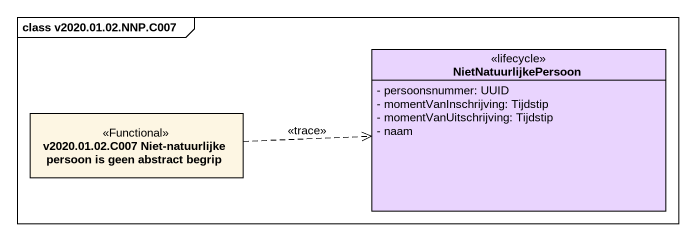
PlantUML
@startuml
mainframe class v2020.01.02.NNP.C007
hide circle
hide empty members
skinparam classAttributeIconSize 0
class NietNatuurlijkePersoon <<lifecycle>> #E9D4FE {
  - persoonsnummer: UUID
  - momentVanInschrijving: Tijdstip
  - momentVanUitschrijving: Tijdstip
  - naam
}
class "v2020.01.02.C007 Niet-natuurlijke persoon is geen abstract begrip" as v2020_01_02_C007_Niet <<Functional>>
v2020_01_02_C007_Niet .right.> NietNatuurlijkePersoon : <<trace>>
@enduml
